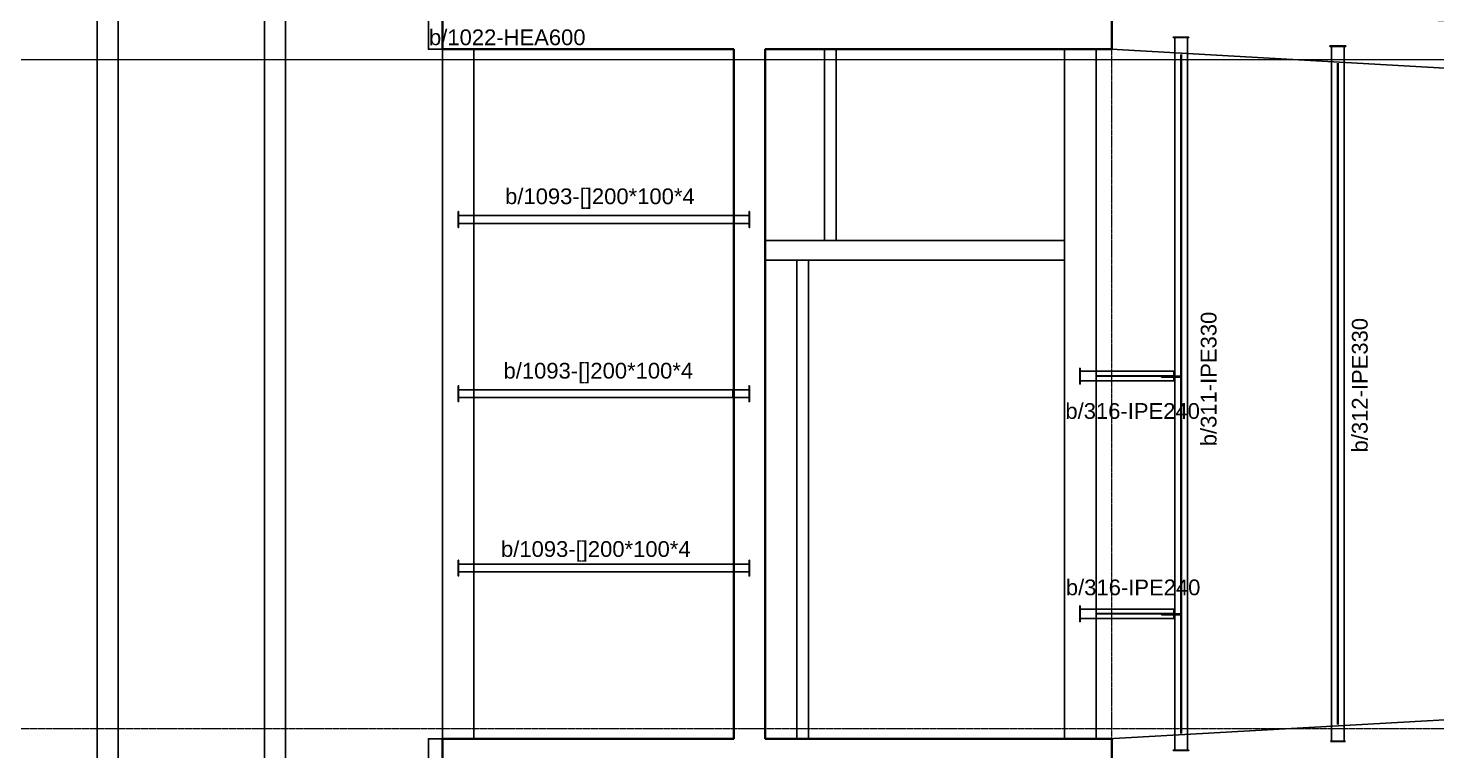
# Model space of a CAD drawing. Header units: millimetres. Extents: x -1715 to 93033, y -21962 to 25119.
# Drawn here: x 15576 to 33464, y 4355 to 13536 of the extents above; entities that cross this region are included whole.
import ezdxf
from ezdxf.enums import TextEntityAlignment as Align

# ---------------------------------------------------------------- set-up
doc = ezdxf.new("R2010")
doc.units = ezdxf.units.MM
doc.header["$LTSCALE"] = 0.4
doc.linetypes.add('Dash', pattern=[0.15875, 0.079375, -0.079375])
doc.linetypes.add('Grid Line', pattern=[3.33375, 1.905, -0.47625, 0.47625, -0.47625])
for name, color, linetype, lineweight in [('0-2', 250, 'Dash', 9), ('E_EJES-1', 8, 'Grid Line', 9), ('E_MUROS', 2, 'Continuous', 18), ('E_MUROS-1', 2, 'Continuous', 35), ('E_TEXTO', 3, 'Continuous', 9), ('E_VIGAS-1', 31, 'Continuous', 25), ('E_VIGAS-2', 252, 'Continuous', 25)]:
    doc.layers.add(name, color=color, linetype=linetype, lineweight=lineweight)
for name, color, linetype in [('A_ALMA', 255, 'Continuous'), ('COTAS', 8, 'Continuous'), ('P-PLATINA', 6, 'Continuous')]:
    doc.layers.add(name, color=color, linetype=linetype)
doc.styles.add('VERDANA', font='arial.ttf')
pattern_1 = [(135, (86498.07, -144524.27), (-159.09903, -159.09903), [])]

msp = doc.modelspace()

# ---------------------------------------------------------------- hatches: boundary and pattern name
at = {"layer": 'E_MUROS'}
h = msp.add_hatch(dxfattribs=at)
h.set_pattern_fill('FP_4', color=256, scale=1000, style=0, pattern_type=2)
h.set_pattern_definition(pattern_1)
h.paths.add_polyline_path([(24536.1, 13268.3), (24536.1, 13268.3), (24536.1, 13270.7), (21236.2, 13270.7), (21236.2, 13268.3), (24534.2, 13268.3)])
h.paths.add_polyline_path([(21236.1, 13268.3), (21236.1, 13268.9), (21235.9, 13268.3)])
h = msp.add_hatch(dxfattribs=at)
h.set_pattern_fill('FP_4', color=256, scale=1000, style=0, pattern_type=2)
h.set_pattern_definition(pattern_1)
h.paths.add_polyline_path([(24536.1, 8938.3), (24536.1, 8938.3), (24536.1, 9759.2)])

# ---------------------------------------------------------------- linework, layer by layer
at = {"layer": '0-2'}
msp.add_line((24532.5, 13268.3), (24533, 13268.7), dxfattribs=at)
at = {"layer": 'A_ALMA'}
for p, q in [((20836.2, 13138.1), (20836.1, 6623.3)), ((30212.4, 4575.6), (30212.4, 13203.1)), ((30219.9, 4575.6), (30219.9, 13203.1)), ((32203.2, 4688.4), (32203.2, 13089.8)), ((32210.7, 4688.4), (32210.7, 13089.8)), ((29146.2, 9119.6), (30126.1, 9119.6)), ((29146.2, 9113.4), (30126.1, 9113.4)), ((29146.2, 6099.7), (30126.1, 6099.7)), ((29146.2, 6093.5), (30126.1, 6093.5))]:
    msp.add_line(p, q, dxfattribs=at)
at = {"layer": 'COTAS'}
for p in [(21236.2, 11155.7), (21236.2, 13268.3)]:
    msp.add_line(p, (21236.2, 13268.3), dxfattribs=at)
at = {"layer": 'E_EJES-1'}
for p, q in [((20836, -6383.3), (20836, 24219.3)), ((29336, -6383.3), (29336, 24219.3)), ((-814.6, 13138.1), (92132.7, 13138.1)), ((1374.7, 13138.1), (91086.9, 13138.1)), ((-814.6, 4638.1), (92132.7, 4638.1))]:
    msp.add_line(p, q, dxfattribs=at)
at = {"layer": 'E_MUROS-1'}
msp.add_lwpolyline([(29336.2, 13768.3), (29336.2, 13268.3), (24936.1, 13268.3), (24936.1, 4508.3), (29336.2, 4508.3), (29336.2, 4008.3), (20836.2, 4008.3), (20836.2, 4508.3), (24536.1, 4508.3), (24536.1, 13268.3), (20836.2, 13268.3), (20836.2, 13768.3)], close=True, dxfattribs=at)
at = {"layer": 'E_VIGAS-1', "color": 30, "true_color": 0xf26722}
for p, q in [((42536.2, 12516.4), (29328.3, 13268.2)), ((29286.2, 4508.3), (42536.2, 5259.1))]:
    msp.add_line(p, q, dxfattribs=at)
for points in [[(50227.2, 4663.3), (42675.7, 4663.3), (42675.7, 4666.1), (28933.5, 3887.4), (28932.4, 3908.3), (22027, 3908.3), (20836.2, 3908.3), (20658.2, 3908.3), (20658.2, 4508.3), (20836.2, 4508.3), (20836.2, 13268.3), (20658.2, 13268.3), (20658.2, 13568.3), (20658.2, 13867.9), (20836.2, 13868.3), (20836.2, 13868.3), (28954.5, 13868.3), (28955.7, 13890.4), (42608.1, 13113.3), (49777.9, 13113.3), (63498.7, 13868.4)], [(20836.2, 13268.3), (20836.2, 4508.3), (21236.2, 4508.3), (21236.2, 13268.3), (20836.2, 13268.3)]]:
    msp.add_lwpolyline(points, dxfattribs=at)
msp.add_lwpolyline([(29136.2, 4508.3), (29136.2, 13268.3), (28736.2, 13268.3), (28736.2, 4508.3)], close=True, dxfattribs=at)
at = {"layer": 'E_VIGAS-2'}
for p, q in [((16454, 19897.3), (16454, -2120.8)), ((16718, 19897.3), (16718, -2120.8)), ((18579, 19897.3), (18579, -2120.8)), ((18843, 19659), (18843, -2120.8)), ((20836.2, 4508.3), (20836.2, 13268.3)), ((21235.9, 13268.3), (21235.9, 13270.7)), ((24536.1, 13268.3), (24536.1, 13270.7)), ((25686.1, 13268.3), (25686.1, 10838.3)), ((25836.1, 13268.3), (25836.1, 10838.3)), ((29136.2, 13268.3), (29136.2, 9094.8)), ((21236.2, 11155.7), (21236.2, 11053.3)), ((28736.2, 10838.3), (28736.2, 11018.3)), ((24936.1, 10838.3), (28736.1, 10838.3)), ((25686.1, 10838.3), (25836.1, 10838.3)), ((28736.2, 10588.3), (24936.1, 10588.3)), ((25336, 10588.3), (25336.1, 4508.3)), ((25336, 10588.3), (25486, 10588.3)), ((25486, 10588.3), (25486.1, 4508.3)), ((21236.2, 8938.3), (21236.2, 8838.3)), ((24523.4, 8938.3), (24523.4, 8930.3)), ((24523.4, 8930.3), (24523.4, 8846.3)), ((24523.4, 8846.3), (24523.4, 8838.3)), ((21236.2, 6723.3), (21236.2, 6623.3)), ((29136.2, 6010.7), (29136.2, 4508.3))]:
    msp.add_line(p, q, dxfattribs=at)
for points in [[(30316.1, 13423.7), (30116.1, 13423.7), (30116.1, 13417.7), (30316.1, 13417.7)], [(32307, 13310.4), (32107, 13310.4), (32107, 13304.4), (32307, 13304.4)], [(32127, 4478.4), (32127, 13304.4), (32287, 13304.4), (32287, 4478.4)], [(21036.4, 11205.7), (21036.4, 11005.7), (21042.4, 11005.7), (21042.4, 11205.7)], [(24730.4, 11055.7), (24730.4, 11155.7), (24536.4, 11155.7), (21042.4, 11155.7), (21042.4, 11055.7), (24536.4, 11055.7)], [(24736.4, 11205.7), (24736.4, 11005.7), (24730.4, 11005.7), (24730.4, 11205.7)], [(28936.2, 9216.5), (28936.2, 9016.5), (28930.2, 9016.5), (28930.2, 9216.5)], [(30126.1, 9056.5), (28936.2, 9056.5), (28936.2, 9176.5), (30126.1, 9176.5)], [(21036.4, 8992.3), (21036.4, 8792.3), (21042.4, 8792.3), (21042.4, 8992.3)], [(24736.4, 8992.3), (24736.4, 8792.3), (24730.4, 8792.3), (24730.4, 8992.3)], [(24536.4, 8942.3), (21042.4, 8942.3), (21042.4, 8842.3), (24536.4, 8842.3), (24730.4, 8842.3), (24730.4, 8942.3)], [(21036.4, 6777.3), (21036.4, 6577.3), (21042.4, 6577.3), (21042.4, 6777.3)], [(21042.4, 6627.3), (24536.4, 6627.3), (24730.4, 6627.3), (24730.4, 6727.3), (24536.4, 6727.3), (21042.4, 6727.3)], [(24736.4, 6777.3), (24736.4, 6577.3), (24730.4, 6577.3), (24730.4, 6777.3)], [(28936.2, 6196.6), (28936.2, 5996.6), (28930.2, 5996.6), (28930.2, 6196.6)], [(30126.1, 6036.6), (28936.2, 6036.6), (28936.2, 6156.6), (30126.1, 6156.6)], [(32117, 4472.4), (32297, 4472.4), (32297, 4478.4), (32117, 4478.4)], [(30316.2, 4365.6), (30116.2, 4365.6), (30116.2, 4359.6), (30316.2, 4359.6)]]:
    msp.add_lwpolyline(points, close=True, dxfattribs=at)
msp.add_lwpolyline([(30296.1, 13417.7), (30136.1, 13417.7), (30136.2, 4365.6), (30296.2, 4365.6), (30296.1, 13417.7)], dxfattribs=at)
at = {"layer": 'P-PLATINA'}
for points in [[(30212.4, 9103.4), (30212.4, 9113.4), (29968.4, 9113.4), (29968.4, 9103.4)], [(30212.4, 6083.5), (30212.4, 6093.5), (29968.4, 6093.5), (29968.4, 6083.5)]]:
    msp.add_lwpolyline(points, close=True, dxfattribs=at)

# ---------------------------------------------------------------- texts
at = {"layer": 'E_TEXTO', "style": 'VERDANA'}
for s, p in [('b/1022-HEA600', (21660, 13320)), ('b/1093-[]200*100*4', (22836, 11300.2)), ('b/1093-[]200*100*4', (22816.2, 9084.4)), ('b/316-IPE240', (29601.3, 8572.6)), ('b/1093-[]200*100*4', (22784.1, 6818.9)), ('b/316-IPE240', (29607.4, 6331.6))]:
    msp.add_text(s, height=200, dxfattribs=at).set_placement(p, align=Align.CENTER)
for s, p in [('b/311-IPE330', (30666, 9079.1)), ('b/312-IPE330', (32585.4, 9000.1))]:
    msp.add_text(s, height=200, rotation=90, dxfattribs=at).set_placement(p, align=Align.CENTER)

doc.saveas('drawing.dxf')
